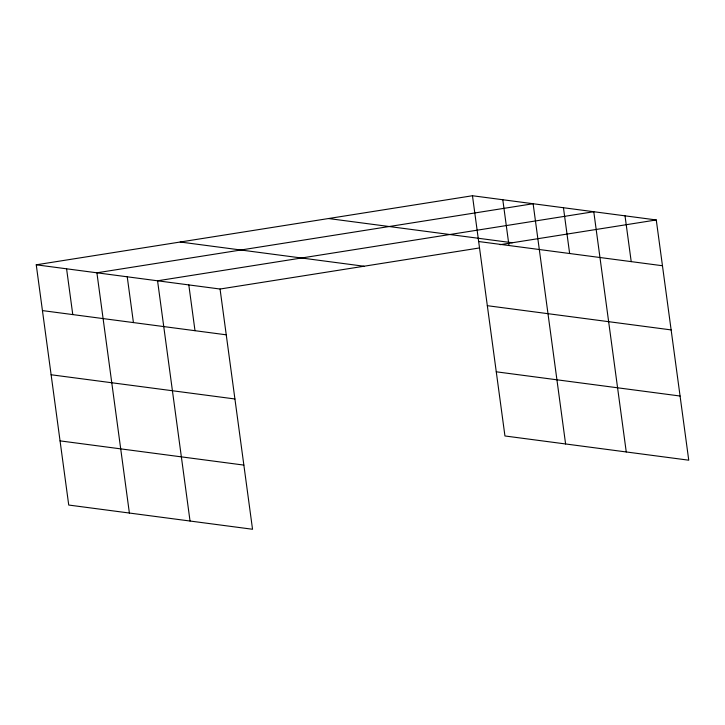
<?xml version="1.0" encoding="UTF-8"?>
<svg xmlns="http://www.w3.org/2000/svg" width="725" height="725" viewBox="0 0 725 725"><rect width="100%" height="100%" fill="white"/><g stroke="black" fill="none" stroke-linecap="round" stroke-linejoin="round"><path stroke-width="1.09" d="M36.25 264.806L220.056 289.03L252.536 529.259L68.73 505.044L36.25 264.806L472.464 195.741L656.27 219.956L688.75 460.194L504.944 435.97L472.464 195.741M220.056 289.03L479.116 248.004M500.141 244.678L656.27 219.956M328.516 218.533L512.321 242.748M478.654 241.525L662.46 265.74M180.199 242.014L364.004 266.238M487.327 305.687L671.132 329.911M42.44 310.59L226.245 334.814M496.272 371.807L680.077 396.022M51.112 374.762L234.918 398.977M60.057 440.873L243.863 465.097M625.022 215.842L631.212 261.625M626.255 451.956L593.775 211.727L157.561 280.792L190.041 521.03M563.452 207.731L569.642 253.514M565.6 443.963L533.12 203.734L96.905 272.799L129.385 513.037M502.797 199.738L508.986 245.521M188.808 284.907L194.998 330.691M127.238 276.796L133.427 322.58M66.582 268.803L72.772 314.587"/></g></svg>
